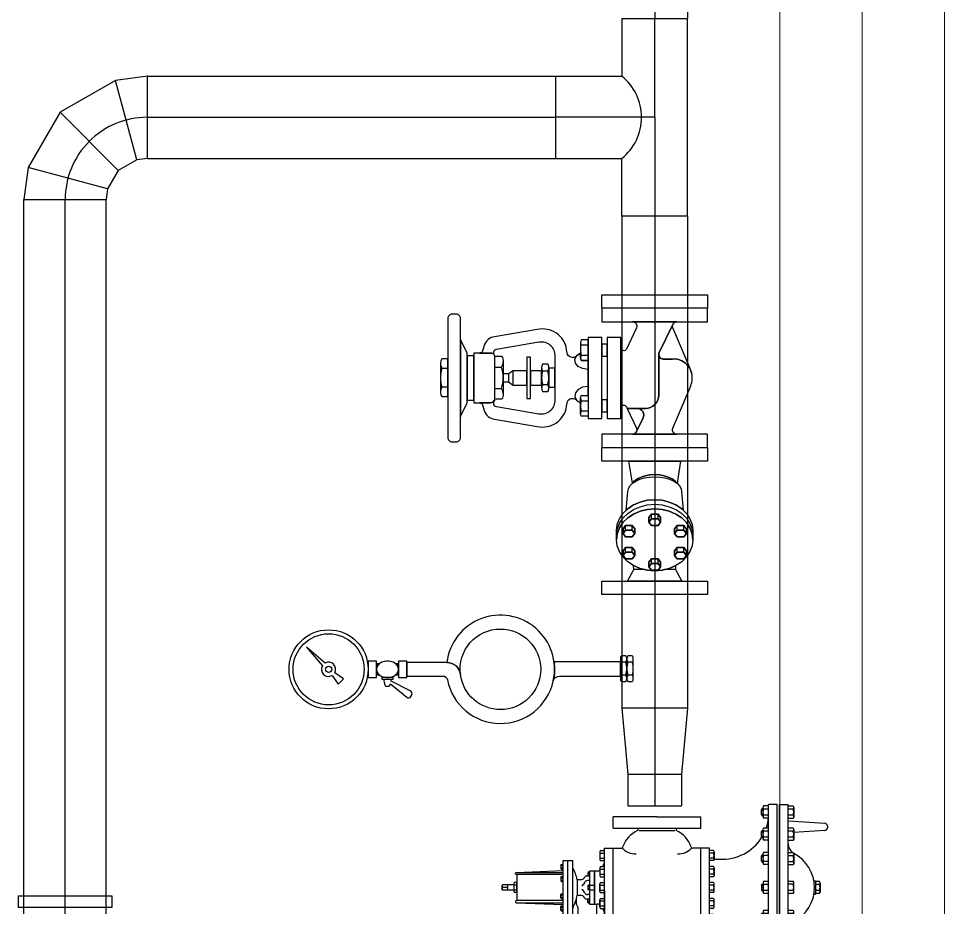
# Model space of a CAD drawing. Extents: x -681219 to -550379, y -242630 to -158199.
# Drawn here: x -570994 to -569869, y -224272 to -223192 of the extents above; entities that cross this region are included whole.
import ezdxf
from ezdxf.lldxf.tags import DXFTag

# ---------------------------------------------------------------- set-up
doc = ezdxf.new("R2010")
doc.units = 0
doc.header["$LTSCALE"] = 1000
doc.layers.get('0').update_dxf_attribs({"linetype": 'CONTINUOUS'})
for name, color, linetype in [('01', 7, 'CONTINUOUS'), ('02', 1, 'CONTINUOUS'), ('10', 1, 'CONTINUOUS'), ('DOTE_油脂（黄）', 7, 'CONTINUOUS'), ('PIPE-油脂（黄）', 2, 'CONTINUOUS')]:
    doc.layers.add(name, color=color, linetype=linetype)
doc.layers.add('famsun', color=7, linetype='CONTINUOUS', lineweight=0)
doc.layers.add('轴网_轴线', color=1, linetype='CENTER2', lineweight=0)
tags = doc.linetypes.add('CENTER2', pattern=[28.575, 19.05, -3.175, 3.175, -3.175]).pattern_tags.tags
tags[10:11] = [DXFTag(74, 4), DXFTag(75, 0), DXFTag(340, '0'), DXFTag(46, 0.0), DXFTag(50, 0.0), DXFTag(44, 0.0), DXFTag(45, 0.0)]
tags[8:9] = [DXFTag(74, 4), DXFTag(75, 0), DXFTag(340, '0'), DXFTag(46, 0.0), DXFTag(50, 0.0), DXFTag(44, 0.0), DXFTag(45, 0.0)]
tags[6:7] = [DXFTag(74, 4), DXFTag(75, 0), DXFTag(340, '0'), DXFTag(46, 0.0), DXFTag(50, 0.0), DXFTag(44, 0.0), DXFTag(45, 0.0)]
tags[4:5] = [DXFTag(74, 4), DXFTag(75, 0), DXFTag(340, '0'), DXFTag(46, 0.0), DXFTag(50, 0.0), DXFTag(44, 0.0), DXFTag(45, 0.0)]

# ---------------------------------------------------------------- blocks, each defined once
blk = doc.blocks.new('轴网8FA15DC97FB90233')
at = {"layer": '轴网_轴线'}
blk.add_line((14500, -1200), (14500, 23700), dxfattribs=at)
blk = doc.blocks.new('BSA1L')
at = {"color": 4}
for p, q in [((54.215379, 185.599538), (54.215358, 190.866514)), ((71.09388, 185.599538), (71.09388, 190.866514)), ((53.026763, 143.408363), (53.02674, 137.399566)), ((72.282498, 143.408363), (72.282498, 137.399566)), ((56.074416, 127.074309), (68.925583, 127.074309)), ((66.099799, 131.20133), (58.900201, 131.20133)), ((56.551251, 100.49373), (56.551234, 95.87403)), ((68.758004, 100.49373), (68.758004, 95.87403)), ((32.92306, 65.872712), (32.92306, 59.762096)), ((42.120523, 65.872712), (42.120536, 59.762096)), ((82.879476, 65.872712), (82.879463, 59.762096)), ((92.07694, 65.872712), (92.07694, 59.762096))]:
    blk.add_line(p, q, dxfattribs=at)
for points in [[(45.745776, 185.569513), (79.563462, 185.599538), (79.563462, 190.911126, 0.151687), (75.321745, 192.203806), (62.654619, 192.203806), (49.987493, 192.203806, 0.151687), (45.745776, 190.911126)], [(119.73171, 181.785914, 0.414214), (115.933099, 185.584525), (9.066901, 185.584525, 0.414214), (5.26829, 181.785914), (5.26829, 178.042425, 0.414214), (9.066901, 174.243814), (62.5, 174.243814), (115.933099, 174.243814, 0.414214), (119.73171, 178.042425)], [(84.795625, 157.06318, -0.059994), (84.795625, 157.873976), (84.795625, 162.289753), (40.204374, 162.289753), (40.204374, 157.873976, -0.059994), (40.204374, 157.06318), (40.204374, 147.521136, 0.368201), (43.528159, 143.408363), (81.471841, 143.408363, 0.414214), (84.795625, 146.732148)], [(105.928125, 105.421149), (99.542192, 143.747083, 0.310322), (91.567632, 152.873054), (86.654278, 154.431481, -0.252716), (84.795625, 157.06318), (84.795625, 146.732148, -0.236339), (83.463376, 144.071071, -0.476894), (88.41312, 142.018735), (94.885762, 104.042078, -0.48938), (81.964371, 89.685191), (62.5, 89.685191), (43.035628, 89.685191, -0.48938), (30.114237, 104.042078), (36.58688, 142.018735, -0.476894), (41.536623, 144.071071), (42.896316, 143.580445, -0.323196), (40.204374, 147.521136), (40.204374, 157.06318, -0.252716), (38.345721, 154.431481), (33.432367, 152.873054, 0.310322), (25.457808, 143.747083), (19.071875, 105.421149, 0.440151), (37.124647, 79.035245), (39.997969, 78.598758, -0.614929), (42.823737, 70.241395), (42.582242, 70.034806), (40.105041, 66.601431), (44.424393, 66.601431, -0.151687), (46.735798, 65.897021), (46.735798, 59.737786), (62.5, 59.737786), (78.264201, 59.737786), (78.264201, 65.897021, -0.151687), (80.575606, 66.601431), (84.894959, 66.601431), (82.417757, 70.034806), (82.176262, 70.241395, -0.614929), (85.00203, 78.598758), (87.875353, 79.035245, 0.440151)], [(43.364269, 143.442617), (81.944969, 143.408363), (81.944969, 137.348671, -0.151687), (77.105831, 135.873925), (62.654619, 135.873925), (48.203407, 135.873925, -0.151687), (43.364269, 137.348671)], [(62.654619, 101.460877), (53.493586, 101.460877, 0.151687), (50.425919, 100.525993), (50.425919, 95.841766, 0.151687), (53.493586, 94.906883), (62.654619, 94.906883), (71.815652, 94.906883, 0.151687), (74.883319, 95.841766), (74.883319, 100.525993, 0.151687), (71.815652, 101.460877)], [(46.735798, 59.737786), (28.307798, 59.737786), (28.307798, 65.897021, -0.151687), (30.619203, 66.601431), (37.521798, 66.601431), (44.424393, 66.601431, -0.151687), (46.735798, 65.897021)], [(78.264201, 59.737786), (96.692201, 59.737786), (96.692201, 65.897021, 0.151687), (94.380796, 66.601431), (87.478201, 66.601431), (80.575606, 66.601431, 0.151687), (78.264201, 65.897021)], [(113.000004, 19.972092, -0.522686), (107.606909, 16.222521), (88.390312, 25.330404, -0.756375), (89.461035, 30.377576), (35.538964, 30.377576, -0.756374), (36.60969, 25.330405), (35.219606, 24.671562), (35.219606, 8.304717, 0.414214), (47.219606, -3.695283), (83.507591, -3.695283, -0.114393), (85.267565, -4.103279), (110.50267, -16.265073, -0.305418), (113.000004, -19.972092), (113.000004, 0)], [(79.507591, -7.695283, -0.414214), (83.507591, -3.695283), (47.219606, -3.695283, -0.414214), (35.219606, 8.304717), (35.219606, 15.828597, -0.552777), (26.614703, 10.423555), (14.474356, 16.274468, -0.303723), (11.999995, 19.972092), (11.999995, 0), (11.999995, -19.972092, -0.522686), (17.39309, -16.222521), (53.934214, -31.732036, 0.158217), (66.18024, -33.317683, 0.23204), (77.871512, -24.265637, 0.137413), (79.507591, -15.822343)], [(35.219606, 24.671562), (17.39309, 16.222521, -0.188965), (14.474356, 16.274468), (26.614703, 10.423555, 0.552777), (35.219606, 15.828597)], [(85.220748, -4.080716, 0.550659), (79.507591, -7.695283), (79.507591, -15.822343, -0.137413), (77.871512, -24.265637, -0.23204), (66.18024, -33.317683, 0.064472), (71.065785, -31.732036), (107.606909, -16.222521, -0.187358), (110.50267, -16.265073)]]:
    blk.add_lwpolyline(points, format="xyb", close=True, dxfattribs=at)
for points in [[(96.912516, 174.243814), (62.5, 174.243814), (28.087483, 174.243814), (40.204374, 168.178291), (84.795625, 168.178291)], [(82.297331, 168.178291), (42.702669, 168.178291), (42.702669, 162.289753), (62.5, 162.289753), (82.297331, 162.289753)], [(68.925583, 127.074309), (66.099799, 131.20133), (66.099799, 135.873925), (58.900201, 135.873925), (58.900201, 131.20133), (56.074416, 127.074309), (56.074416, 114.852858), (62.5, 114.852858), (68.925583, 114.852858)], [(81.056809, 114.852858), (62.5, 114.852858), (56.074416, 114.852858), (43.94319, 114.852858), (43.94319, 111.343443), (62.5, 111.343443), (69.325381, 111.343443), (81.056809, 111.343443)], [(68.925583, 111.343443), (56.074416, 111.343443), (56.074416, 101.460877), (68.925583, 101.460877)], [(71.146781, 94.906883), (54.162457, 94.906883), (54.162457, 89.685191), (62.5, 89.685191), (71.146781, 89.685191)], [(98.734061, 59.737786), (62.5, 59.737786), (26.265939, 59.737786), (26.265939, 47.364933), (98.734061, 47.364933)], [(11.999995, 0), (11.999995, 19.972092), (11.999995, 47.5), (0, 47.5), (0, 0), (0, -47.5), (11.999995, -47.5)], [(98.734061, 42.750429), (62.5, 42.750429), (26.265939, 42.750429), (26.265939, 30.377576), (98.734061, 30.377576)], [(42.828178, 47.364933), (32.21537, 47.364933), (32.21537, 42.750429), (42.828178, 42.750429)], [(92.784629, 47.364933), (82.171822, 47.364933), (82.171822, 42.750429), (92.784629, 42.750429)], [(125, 47.5), (113.000004, 47.5), (113.000004, 0), (113.000004, -47.5), (125, -47.5), (125, 0)]]:
    blk.add_lwpolyline(points, close=True, dxfattribs=at)
at = {"color": 4, "flags": 128}
blk.add_lwpolyline([(54.828787, 59.737786), (54.118687, 64.656958), (52.113078, 68.712348), (49.164135, 71.19185), (45.789677, 71.660075), (42.582242, 70.034806), (40.105041, 66.601431)], dxfattribs=at)
at = {"color": 4, "extrusion": (0, 0, -1), "flags": 128}
blk.add_lwpolyline([(-70.171213, 59.737786), (-70.881312, 64.656958), (-72.886921, 68.712348), (-75.835865, 71.19185), (-79.210322, 71.660075), (-82.417757, 70.034806), (-84.894959, 66.601431)], dxfattribs=at)
at = {"color": 4}
for centre, radius, start, end in [((49.948113, 184.727434), 7.476476, 55.197024, 89.698211), ((62.654619, 164.906291), 27.297515, 90, 108.008529), ((62.654619, 164.906291), 27.297515, 71.991471, 90), ((75.361125, 184.727434), 7.476476, 90.301789, 124.802976), ((48.15848, 144.403298), 8.529491, 270.301789, 304.802976), ((62.654619, 167.016127), 31.142202, 251.991471, 270), ((62.654619, 167.016127), 31.142202, 270, 288.008529), ((77.150758, 144.403298), 8.529491, 235.197024, 269.698211), ((53.465105, 96.053865), 5.407086, 55.197024, 89.698211), ((62.654619, 81.718951), 19.741925, 90, 108.008529), ((62.654619, 81.718951), 19.741925, 71.991471, 90), ((71.844133, 96.053865), 5.407086, 90.301789, 124.802976), ((53.465105, 100.313894), 5.407086, 270.301789, 304.802976), ((62.654619, 114.648808), 19.741925, 251.991471, 270), ((62.654619, 114.648808), 19.741925, 270, 288.008529), ((71.844133, 100.313894), 5.407086, 235.197024, 269.698211), ((30.597744, 62.527392), 4.074096, 55.197024, 89.698211), ((37.521798, 51.726416), 14.875015, 90, 108.008529), ((37.521798, 51.726416), 14.875015, 71.991471, 90), ((44.445852, 62.527392), 4.074096, 90.301789, 124.802976), ((80.554147, 62.527392), 4.074096, 55.197024, 89.698211), ((87.478201, 51.726416), 14.875015, 90, 108.008529), ((94.402255, 62.527392), 4.074096, 90.301789, 124.802976)]:
    blk.add_arc(centre, radius, start, end, dxfattribs=at)
blk = doc.blocks.new('FIG34HR')
at = {"color": 4}
for p, q in [((-93.64, 26.11), (-89.47, 26.11)), ((-74, 26.11), (-69.83, 26.11)), ((-109.36, 8.73), (-109.36, 18.73)), ((-93.64, 20.08), (-89.47, 20.08)), ((-74, 20.08), (-69.83, 20.08)), ((-103.82, 3.02), (-99.65, 3.02)), ((-63.82, 3.02), (-59.65, 3.02)), ((-103.82, -3.02), (-99.65, -3.02)), ((-63.82, -3.02), (-59.65, -3.02)), ((-109.36, -18.73), (-109.36, -8.73)), ((-93.64, -20.08), (-89.47, -20.08)), ((-74, -20.08), (-69.83, -20.08)), ((-93.64, -26.11), (-89.47, -26.11)), ((-74, -26.11), (-69.83, -26.11))]:
    blk.add_line(p, q, dxfattribs=at)
for points in [[(-131.68, 0), (-131.68, 47.5), (-119.68, 47.5), (-119.68, -47.5), (-131.68, -47.5)], [(-12, 47.5), (0, 47.5), (0, 0), (0, -47.5), (-12, -47.5)], [(-110.4, 0), (-109.86, 6.69), (-108.29, 13.12), (-105.72, 19.04), (-102.28, 24.24), (-98.07, 28.5), (-93.28, 31.66), (-88.08, 33.62), (-82.67, 34.27), (-77.26, 33.62), (-72.06, 31.66), (-67.26, 28.5), (-63.06, 24.24), (-59.61, 19.04), (-57.05, 13.12), (-55.47, 6.69), (-54.94, 0), (-55.47, -6.69), (-57.05, -13.12), (-59.61, -19.04), (-63.06, -24.24), (-67.26, -28.5), (-72.06, -31.66), (-77.26, -33.62), (-82.67, -34.27), (-88.08, -33.62), (-93.28, -31.66), (-98.07, -28.5), (-102.28, -24.24), (-105.72, -19.04), (-108.29, -13.12), (-109.86, -6.69)], [(-55.47, 6.69), (-57.05, 13.12), (-59.61, 19.04), (-63.06, 24.24), (-67.26, 28.5), (-72.06, 31.66), (-77.26, 33.62), (-82.67, 34.27), (-74.44, 34.27), (-69.03, 33.62), (-63.83, 31.66), (-59.04, 28.5), (-54.83, 24.24), (-51.39, 19.04), (-48.82, 13.12), (-47.25, 6.69), (-46.71, 0), (-47.25, -6.69), (-48.82, -13.12), (-51.39, -19.04), (-54.83, -24.24), (-59.04, -28.5), (-63.83, -31.66), (-69.03, -33.62), (-74.44, -34.27), (-82.67, -34.27), (-77.26, -33.62), (-72.06, -31.66), (-67.26, -28.5), (-63.06, -24.24), (-59.61, -19.04), (-57.05, -13.12), (-55.47, -6.69), (-54.94, 0)], [(-99.7, 26.09), (-96.65, 28.43), (-93.64, 26.11), (-93.64, 20.08), (-96.65, 17.76), (-99.7, 20.1)], [(-92.49, 17.76), (-89.47, 20.08), (-89.47, 26.11), (-92.49, 28.43), (-96.65, 28.43), (-99.7, 26.09), (-99.7, 20.1), (-96.65, 17.76)], [(-93.64, 26.11), (-96.65, 28.43), (-92.49, 28.43), (-89.47, 26.11), (-89.47, 20.08), (-92.49, 17.76), (-96.65, 17.76), (-93.64, 20.08)], [(-80.07, 26.09), (-77.02, 28.43), (-74, 26.11), (-74, 20.08), (-77.02, 17.76), (-80.07, 20.1)], [(-77.02, 17.76), (-72.85, 17.76), (-69.83, 20.08), (-69.83, 26.11), (-72.85, 28.43), (-77.02, 28.43), (-80.07, 26.09), (-80.07, 20.1)], [(-74, 26.11), (-77.02, 28.43), (-72.85, 28.43), (-69.83, 26.11), (-69.83, 20.08), (-72.85, 17.76), (-77.02, 17.76), (-74, 20.08)], [(-47.25, 6.69), (-48.82, 13.12), (-51.39, 19.04), (-54.83, 24.24), (-56.15, 25.57), (-39.4, 24.1), (-36.8, 23.64), (-34.3, 22.27), (-32, 20.04), (-32, 20.04), (-32, 20.04), (-30.13, 18.29), (-28.11, 15.56), (-26.46, 12.22), (-25.22, 8.42), (-24.46, 4.29), (-24.21, 0), (-24.46, -4.29), (-25.22, -8.42), (-26.46, -12.22), (-28.11, -15.56), (-30.13, -18.29), (-32, -20.04), (-32, -20.04), (-34.3, -22.27), (-36.8, -23.64), (-39.4, -24.1), (-56.15, -25.57), (-54.83, -24.24), (-51.39, -19.04), (-48.82, -13.12), (-47.25, -6.69), (-46.71, 0)], [(-119.68, 24.27), (-109.36, 18.73), (-105.72, 19.04), (-108.29, 13.12), (-109.86, 6.69), (-110.4, 0), (-109.86, -6.69), (-108.29, -13.12), (-105.86, -18.73), (-109.36, -18.73), (-119.68, -24.27)], [(-25.22, 8.42), (-26.46, 12.22), (-28.11, 15.56), (-30.13, 18.29), (-32, 20.04), (-12, 23.09), (-12, -23.09), (-32, -20.04), (-32, -20.04), (-30.13, -18.29), (-28.11, -15.56), (-26.46, -12.22), (-25.22, -8.42), (-24.46, -4.29), (-24.21, 0), (-24.46, 4.29)], [(-109.88, 2.99), (-106.84, 5.33), (-103.82, 3.02), (-103.82, -3.02), (-106.84, -5.33), (-109.88, -2.99)], [(-99.65, 3.02), (-102.67, 5.33), (-106.84, 5.33), (-109.88, 2.99), (-109.88, -2.99), (-106.84, -5.33), (-102.67, -5.33), (-99.65, -3.02)], [(-103.82, 3.02), (-106.84, 5.33), (-102.67, 5.33), (-99.65, 3.02), (-99.65, -3.02), (-102.67, -5.33), (-106.84, -5.33), (-103.82, -3.02)], [(-69.88, 2.99), (-66.84, 5.33), (-63.82, 3.02), (-63.82, -3.02), (-66.84, -5.33), (-69.88, -2.99)], [(-69.88, -2.99), (-66.84, -5.33), (-62.67, -5.33), (-59.65, -3.02), (-59.65, 3.02), (-62.67, 5.33), (-66.84, 5.33), (-69.88, 2.99)], [(-63.82, 3.02), (-66.84, 5.33), (-62.67, 5.33), (-59.65, 3.02), (-59.65, -3.02), (-62.67, -5.33), (-66.84, -5.33), (-63.82, -3.02)], [(-99.7, -20.1), (-96.65, -17.76), (-93.64, -20.08), (-93.64, -26.11), (-96.65, -28.43), (-99.7, -26.09)], [(-96.65, -17.76), (-99.7, -20.1), (-99.7, -26.09), (-96.65, -28.43), (-92.49, -28.43), (-89.47, -26.11), (-89.47, -20.08), (-92.49, -17.76)], [(-93.64, -20.08), (-96.65, -17.76), (-92.49, -17.76), (-89.47, -20.08), (-89.47, -26.11), (-92.49, -28.43), (-96.65, -28.43), (-93.64, -26.11)], [(-80.07, -20.1), (-77.02, -17.76), (-74, -20.08), (-74, -26.11), (-77.02, -28.43), (-80.07, -26.09)], [(-77.02, -17.76), (-80.07, -20.1), (-80.07, -26.09), (-77.02, -28.43), (-72.85, -28.43), (-69.83, -26.11), (-69.83, -20.08), (-72.85, -17.76)], [(-74, -20.08), (-77.02, -17.76), (-72.85, -17.76), (-69.83, -20.08), (-69.83, -26.11), (-72.85, -28.43), (-77.02, -28.43), (-74, -26.11)]]:
    blk.add_lwpolyline(points, close=True, dxfattribs=at)
for points in [[(-78.55, 34.27), (-73.15, 33.62), (-67.94, 31.66), (-63.15, 28.5), (-58.95, 24.24), (-55.5, 19.04), (-52.94, 13.12), (-51.36, 6.69), (-50.83, 0), (-51.36, -6.69), (-52.94, -13.12), (-55.5, -19.04), (-58.95, -24.24), (-63.15, -28.5), (-67.94, -31.66), (-73.15, -33.62), (-78.55, -34.27)], [(-32, 20.04), (-29.98, 17.04), (-28.32, 13.39), (-27.09, 9.22), (-26.33, 4.7), (-26.07, 0), (-26.33, -4.7), (-27.09, -9.22), (-28.32, -13.39), (-29.98, -17.04), (-32, -20.04)]]:
    blk.add_lwpolyline(points, dxfattribs=at)
blk = doc.blocks.new('25P2R')
at = {"layer": '10'}
for p, q in [((-79.5, 167.7), (-79, 168.2)), ((-79.5, 155.5), (-79.5, 167.7)), ((-79, 168.2), (-74.3, 168.2)), ((-75.2, 162.1), (-78.1, 162.1)), ((-76.7, 162.6), (-76.7, 167.7)), ((-73.8, 167.7), (-74.3, 168.2)), ((-73.8, 155.5), (-73.8, 167.7)), ((-93.1, 152.5), (-95.2, 101.7)), ((-93.1, 152.5), (-93.1, 101.7)), ((-91.7, 153.4), (-92.2, 153.4)), ((-90.7, 101.7), (-90.7, 152.5)), ((-62.6, 152), (-90.7, 152)), ((-82, 152.4), (-82, 155.1)), ((-72.6, 155.5), (-80.7, 155.5)), ((-79.3, 152.4), (-79.3, 155.1)), ((-74, 152.4), (-74, 155.1)), ((-71.3, 152.4), (-71.3, 155.1)), ((-62.6, 101.7), (-62.6, 152.5)), ((-61.6, 153.4), (-61.2, 153.4)), ((-60.2, 152.5), (-60.2, 101.7)), ((-60.2, 152.5), (-58.1, 101.7)), ((-106.3, 101.7), (-47.1, 101.7)), ((-106.3, 88.6), (-106.3, 101.7)), ((-101.8, 104.1), (-101.8, 101.7)), ((-101.2, 104.3), (-97.3, 104.3)), ((-100.5, 104.1), (-100.5, 101.7)), ((-97.9, 104.1), (-97.9, 101.7)), ((-96.6, 104.1), (-96.6, 101.7)), ((-88.6, 104.1), (-88.6, 101.7)), ((-87.9, 104.3), (-84.1, 104.3)), ((-87.3, 104.1), (-87.3, 101.7)), ((-84.7, 104.1), (-84.7, 101.7)), ((-83.4, 104.1), (-83.4, 101.7)), ((-69.9, 104.1), (-69.9, 101.7)), ((-65.4, 104.3), (-69.2, 104.3)), ((-68.6, 104.1), (-68.6, 101.7)), ((-66, 104.1), (-66, 101.7)), ((-64.7, 104.1), (-64.7, 101.7)), ((-56.7, 104.1), (-56.7, 101.7)), ((-52.1, 104.3), (-56, 104.3)), ((-55.4, 104.1), (-55.4, 101.7)), ((-52.8, 104.1), (-52.8, 101.7)), ((-51.5, 104.1), (-51.5, 101.7)), ((-47.1, 101.7), (-47.1, 91.4)), ((-106.3, 96.6), (-47.1, 96.6)), ((-106.3, 91.4), (-47.1, 91.4)), ((-106.3, 88.6), (-106.3, 85.8)), ((-98.1, 85.8), (-106.3, 85.8)), ((-96, 87.1), (-96.8, 86.3)), ((-89, 87.6), (-95, 87.6)), ((-68.2, 86.7), (-85.1, 86.7)), ((-85.1, 82.9), (-85.1, 86.7)), ((-68.2, 82.9), (-68.2, 86.7)), ((-58.8, 73.1), (-94.5, 73.1)), ((-94.5, 73.1), (-94.5, 67.9)), ((-93.5, 73.1), (-93.5, 74.8)), ((-92.8, 75), (-89.2, 75)), ((-92.2, 73.1), (-92.2, 74.8)), ((-89.6, 73.1), (-89.6, 74.8)), ((-89.2, 73.1), (-89.2, 76.3)), ((-88.2, 78.3), (-87, 79.2)), ((-84.2, 73.1), (-84.2, 75.5)), ((-82.5, 78.4), (-80.2, 79.6)), ((-79.2, 73.1), (-79.2, 74.8)), ((-79, 72), (-79, 69)), ((-74.7, 75), (-78.6, 75)), ((-77.9, 73.1), (-77.9, 74.8)), ((-75.4, 73.1), (-75.4, 74.8)), ((-74.3, 69), (-74.3, 72)), ((-74.1, 73.1), (-74.1, 74.8)), ((-70.9, 78.4), (-73.1, 79.6)), ((-69.1, 73.1), (-69.1, 75.5)), ((-65.2, 78.3), (-66.3, 79.2)), ((-64.1, 73.1), (-64.1, 76.3)), ((-60.5, 75), (-64.1, 75)), ((-63.7, 73.1), (-63.7, 74.8)), ((-61.1, 73.1), (-61.1, 74.8)), ((-59.8, 73.1), (-59.8, 74.8)), ((-58.8, 67.9), (-58.8, 73.1)), ((-121, 65.2), (-123.8, 65.2)), ((-123.8, 65.2), (-123.8, 57.3)), ((-94.5, 65.5), (-121, 65.5)), ((-121, 65.5), (-121, 57)), ((-116.8, 61.6), (-116.8, 57)), ((-115.5, 62), (-106.9, 62)), ((-114.1, 61.6), (-114.1, 57)), ((-108.6, 61.6), (-108.6, 57)), ((-105.9, 61.6), (-105.9, 57)), ((-99.4, 61.6), (-99.4, 57)), ((-98, 62), (-89.8, 62)), ((-96.6, 61.6), (-96.6, 57)), ((-58.8, 67.9), (-94.5, 67.9)), ((-94.5, 67.9), (-94.5, 64.9)), ((-94.5, 67.9), (-58.8, 67.9)), ((-58.8, 67.9), (-94.5, 67.9)), ((-58.8, 67.9), (-94.5, 67.9)), ((-91.2, 61.6), (-91.2, 57)), ((-88.4, 61.6), (-88.4, 57)), ((-82.1, 61.6), (-82.1, 57)), ((-80.8, 62), (-72.6, 62)), ((-79.4, 61.6), (-79.4, 57)), ((-73.9, 61.6), (-73.9, 57)), ((-71.2, 61.6), (-71.2, 57)), ((-64.9, 61.6), (-64.9, 57)), ((-55.3, 62), (-63.5, 62)), ((-62.1, 61.6), (-62.1, 57)), ((-58.8, 64.9), (-58.8, 67.9)), ((-56.7, 61.6), (-56.7, 57)), ((-53.9, 61.6), (-53.9, 57)), ((-47.4, 61.6), (-47.4, 57)), ((-37.9, 62), (-46.5, 62)), ((-44.7, 61.6), (-44.7, 57)), ((-39.2, 61.6), (-39.2, 57)), ((-36.5, 61.6), (-36.5, 57)), ((-121, 57.3), (-123.8, 57.3)), ((-121, 57), (-33.9, 57)), ((-119.4, 38), (-119.4, 57)), ((-80.2, 57), (-119.4, 57)), ((-73.5, 57), (-33.9, 57)), ((-33.9, 57), (-33.9, 39)), ((-141.3, 47.5), (-153.3, 47.5)), ((-153.3, 0), (-153.3, 47.5)), ((-141.3, 47.5), (-141.3, -47.5)), ((-119.4, 47.5), (-33.9, 47.5)), ((-12, 47.5), (-12, -47.5)), ((-12, 47.5), (0, 47.5)), ((0, 0), (0, 47.5)), ((-141.3, 20.9), (-138.6, 20.9)), ((-12, 20.9), (-14.7, 20.9)), ((-138.6, 19.3), (-138.6, -19.3)), ((-14.7, 19.3), (-14.7, -19.3)), ((0, 0), (0, -47.5)), ((-153.3, 0), (-153.3, -47.5)), ((-141.3, -20.9), (-138.6, -20.9)), ((-12, -20.9), (-14.7, -20.9)), ((-119.4, -38), (-119.4, -57)), ((-33.9, -57), (-33.9, -39)), ((-141.3, -47.5), (-153.3, -47.5)), ((-119.4, -47.5), (-33.9, -47.5)), ((-12, -47.5), (0, -47.5)), ((-119.4, -57), (-33.9, -57)), ((-116.8, -61.6), (-116.8, -57)), ((-114.1, -61.6), (-114.1, -57)), ((-108.6, -61.6), (-108.6, -57)), ((-105.9, -61.6), (-105.9, -57)), ((-99.4, -61.6), (-99.4, -57)), ((-96.6, -61.6), (-96.6, -57)), ((-91.2, -61.6), (-91.2, -57)), ((-88.4, -61.6), (-88.4, -57)), ((-82.1, -61.6), (-82.1, -57)), ((-79.4, -61.6), (-79.4, -57)), ((-73.9, -61.6), (-73.9, -57)), ((-71.2, -61.6), (-71.2, -57)), ((-64.9, -61.6), (-64.9, -57)), ((-62.1, -61.6), (-62.1, -57)), ((-56.7, -61.6), (-56.7, -57)), ((-53.9, -61.6), (-53.9, -57)), ((-47.4, -61.6), (-47.4, -57)), ((-44.7, -61.6), (-44.7, -57)), ((-39.2, -61.6), (-39.2, -57)), ((-36.5, -61.6), (-36.5, -57)), ((-115.5, -62), (-106.9, -62)), ((-107.6, -62), (-107.6, -67.9)), ((-98, -62), (-89.4, -62)), ((-80.8, -62), (-72.2, -62)), ((-55.3, -62), (-63.9, -62)), ((-37.9, -62), (-46.5, -62)), ((-45.7, -62), (-45.7, -67.9)), ((-165.2, -120.7), (-165.2, -115.7)), ((-153.7, -115.2), (-164, -115.2)), ((-161.2, -113.4), (-162.3, -114)), ((-162.3, -115.2), (-162.3, -114)), ((-161.9, -120.7), (-161.9, -115.7)), ((-161.2, -113.4), (-161.2, -115.2)), ((-156.1, -113.4), (-161.2, -113.4)), ((-156.1, -113.4), (-156.1, -115.2)), ((-156.1, -113.4), (-155.1, -114)), ((-155.4, -120.7), (-155.4, -115.7)), ((-155.1, -114), (-155.1, -115.2)), ((-152.1, -120.7), (-152.1, -115.7)), ((-141.3, -120.7), (-141.3, -115.7)), ((-129.8, -115.2), (-140.1, -115.2)), ((-137.3, -113.4), (-138.3, -114)), ((-138.3, -115.2), (-138.3, -114)), ((-138, -120.7), (-138, -115.7)), ((-137.3, -113.4), (-137.3, -115.2)), ((-132.2, -113.4), (-137.3, -113.4)), ((-132.2, -113.4), (-132.2, -115.2)), ((-132.2, -113.4), (-131.1, -114)), ((-131.4, -120.7), (-131.4, -115.7)), ((-131.1, -114), (-131.1, -115.2)), ((-128.1, -120.7), (-128.1, -115.7)), ((-114.7, -120.7), (-114.7, -115.7)), ((-103.3, -115.2), (-113.6, -115.2)), ((-110.7, -113.4), (-111.8, -114)), ((-111.8, -115.2), (-111.8, -114)), ((-111.5, -120.7), (-111.5, -115.7)), ((-110.7, -113.4), (-110.7, -115.2)), ((-105.6, -113.4), (-110.7, -113.4)), ((-105.6, -113.4), (-105.6, -115.2)), ((-105.6, -113.4), (-104.6, -114)), ((-104.9, -120.7), (-104.9, -115.7)), ((-104.6, -114), (-104.6, -115.2)), ((-101.6, -120.7), (-101.6, -115.7)), ((-83.2, -120.7), (-83.2, -115.7)), ((-71.7, -115.2), (-82, -115.2)), ((-79.2, -113.4), (-80.3, -114)), ((-80.3, -115.2), (-80.3, -114)), ((-79.9, -120.7), (-79.9, -115.7)), ((-79.2, -113.4), (-79.2, -115.2)), ((-74.1, -113.4), (-79.2, -113.4)), ((-74.1, -113.4), (-74.1, -115.2)), ((-74.1, -113.4), (-73.1, -114)), ((-73.4, -120.7), (-73.4, -115.7)), ((-73.1, -114), (-73.1, -115.2)), ((-70.1, -120.7), (-70.1, -115.7)), ((-51.7, -120.7), (-51.7, -115.7)), ((-50.1, -115.2), (-39.7, -115.2)), ((-47.7, -113.4), (-48.7, -114)), ((-48.7, -114), (-48.7, -115.2)), ((-48.4, -120.7), (-48.4, -115.7)), ((-47.7, -113.4), (-47.7, -115.2)), ((-47.7, -113.4), (-42.6, -113.4)), ((-42.6, -113.4), (-42.6, -115.2)), ((-42.6, -113.4), (-41.5, -114)), ((-41.9, -120.7), (-41.9, -115.7)), ((-41.5, -115.2), (-41.5, -114)), ((-38.6, -120.7), (-38.6, -115.7)), ((-25.2, -120.7), (-25.2, -115.7)), ((-23.5, -115.2), (-13.2, -115.2)), ((-21.2, -113.4), (-22.2, -114)), ((-22.2, -114), (-22.2, -115.2)), ((-21.9, -120.7), (-21.9, -115.7)), ((-21.2, -113.4), (-21.2, -115.2)), ((-21.2, -113.4), (-16.1, -113.4)), ((-16.1, -113.4), (-16.1, -115.2)), ((-16.1, -113.4), (-15, -114)), ((-15.3, -120.7), (-15.3, -115.7)), ((-15, -115.2), (-15, -114)), ((-12, -120.7), (-12, -115.7)), ((-1.2, -120.7), (-1.2, -115.7)), ((0.4, -115.2), (10.7, -115.2)), ((2.8, -113.4), (1.7, -114)), ((1.7, -114), (1.7, -115.2)), ((2.1, -120.7), (2.1, -115.7)), ((2.8, -113.4), (2.8, -115.2)), ((2.8, -113.4), (7.9, -113.4)), ((7.9, -113.4), (7.9, -115.2)), ((7.9, -113.4), (8.9, -114)), ((8.6, -120.7), (8.6, -115.7)), ((8.9, -115.2), (8.9, -114)), ((11.9, -120.7), (11.9, -115.7)), ((-167, -130.7), (-167, -121.2)), ((-167, -121.2), (13.6, -121.2)), ((-167, -130.7), (13.6, -130.7)), ((13.6, -130.7), (13.6, -121.2)), ((-167, -133.1), (-167, -142.6)), ((-167, -133.1), (13.6, -133.1)), ((13.6, -133.1), (13.6, -142.6)), ((-167, -142.6), (13.6, -142.6)), ((-165, -148.1), (-165, -142.6)), ((-163.3, -148.6), (-153, -148.6)), ((-161.7, -148.1), (-161.7, -142.6)), ((-155.1, -148.1), (-155.1, -142.6)), ((-151.8, -148.1), (-151.8, -142.6)), ((-149.1, -142.7), (-146.5, -182.3)), ((-141, -148.1), (-141, -142.6)), ((-139.4, -148.6), (-129.1, -148.6)), ((-138.5, -182.3), (-136.3, -148.6)), ((-137.7, -148.1), (-137.7, -142.6)), ((-131.2, -148.1), (-131.2, -142.6)), ((-127.9, -148.1), (-127.9, -142.6)), ((-114.5, -148.1), (-114.5, -142.6)), ((-112.9, -148.6), (-102.6, -148.6)), ((-111.2, -148.1), (-111.2, -142.6)), ((-104.7, -148.1), (-104.7, -142.6)), ((-101.4, -148.1), (-101.4, -142.6)), ((-83, -148.1), (-83, -142.6)), ((-81.3, -148.6), (-71, -148.6)), ((-79.7, -148.1), (-79.7, -142.6)), ((-73.1, -148.1), (-73.1, -142.6)), ((-69.9, -148.1), (-69.9, -142.6)), ((-51.9, -148.1), (-51.9, -142.6)), ((-40.4, -148.6), (-50.8, -148.6)), ((-48.6, -148.1), (-48.6, -142.6)), ((-42.1, -148.1), (-42.1, -142.6)), ((-38.8, -148.1), (-38.8, -142.6)), ((-25.4, -148.1), (-25.4, -142.6)), ((-13.9, -148.6), (-24.2, -148.6)), ((-22.1, -148.1), (-22.1, -142.6)), ((-14.8, -182.3), (-17, -148.6)), ((-15.6, -148.1), (-15.6, -142.6)), ((-12.3, -148.1), (-12.3, -142.6)), ((-4.3, -142.7), (-6.8, -182.3)), ((-1.5, -148.1), (-1.5, -142.6)), ((10, -148.6), (-0.3, -148.6)), ((1.8, -148.1), (1.8, -142.6)), ((8.4, -148.1), (8.4, -142.6)), ((11.7, -148.1), (11.7, -142.6)), ((-83.9, -170.4), (-83.9, -172.2)), ((-69.4, -170.4), (-69.4, -172.2)), ((-69.4, -172.2), (-83.9, -172.2)), ((-83.2, -176.6), (-83.2, -172.2)), ((-71.7, -177.1), (-82, -177.1)), ((-79.9, -176.6), (-79.9, -172.2)), ((-73.4, -176.6), (-73.4, -172.2)), ((-70.1, -176.6), (-70.1, -172.2)), ((-143.6, -185.1), (-141.5, -185.1)), ((-9.8, -185.1), (-11.8, -185.1))]:
    blk.add_line(p, q, dxfattribs=at)
for centre, radius, start, end in [((-78.1, 166.1), 2.13, 48.6789, 131.3211), ((-78.1, 164.2), 2.13, 228.6789, 311.3211), ((-75.2, 166.1), 2.13, 48.6785, 131.3215), ((-75.2, 164.2), 2.13, 228.6785, 311.3215), ((-92.2, 152.5), 0.939, 89.9968, 180.0051), ((-91.7, 152.5), 0.94, 0.0012, 90.0006), ((-80.7, 152.8), 2.63, 59.4292, 120.5708), ((-80.7, 154.7), 2.63, 239.4292, 300.5708), ((-76.7, 145.5), 9.92, 74.3364, 105.6636), ((-76.7, 161.9), 9.92, 254.3364, 285.6636), ((-72.6, 152.8), 2.63, 59.4294, 120.5706), ((-72.6, 154.7), 2.63, 239.4294, 300.5706), ((-61.6, 152.5), 0.94, 90.0015, 180.0003), ((-61.2, 152.5), 0.94, 0.0028, 89.999), ((-101.2, 103), 1.27, 59.4295, 120.5705), ((-99.2, 99.5), 4.79, 74.3373, 105.6627), ((-97.3, 103), 1.27, 59.4295, 120.5705), ((-87.9, 103), 1.27, 59.4295, 120.5705), ((-86, 99.5), 4.79, 74.3373, 105.6627), ((-84.1, 103), 1.27, 59.4302, 120.5698), ((-69.2, 103), 1.27, 59.4299, 120.5701), ((-67.3, 99.5), 4.79, 74.3369, 105.6631), ((-65.4, 103), 1.27, 59.4302, 120.5698), ((-56, 103), 1.27, 59.4306, 120.5694), ((-54.1, 99.5), 4.79, 74.3371, 105.6629), ((-52.1, 103), 1.27, 59.4295, 120.5705), ((-99.1, 88.1), 3.29, 60.9946, 89.9988), ((-79.2, 124.2), 37.9, 240.9926, 260.9602), ((-74.2, 124.2), 37.9, 279.0398, 300.2679), ((-98.1, 87.7), 1.88, 269.9965, 315.2639), ((-95, 86.1), 1.41, 90.003, 135.2568), ((-89.8, 82.9), 4.7, 307.2074, 0.0013), ((-81.8, 82.5), 3.29, 298.602, 346.2087), ((-71.5, 82.5), 3.29, 193.791, 241.3993), ((-63.5, 82.9), 4.7, 180.0004, 232.792), ((-92.8, 73.7), 1.27, 59.432, 120.568), ((-90.9, 70.2), 4.79, 74.3383, 105.6617), ((-89, 73.7), 1.27, 101.8241, 120.5603), ((-86.9, 76.3), 2.35, 122.6532, 180.0059), ((-80.9, 75.5), 3.29, 118.6001, 180.0009), ((-78.6, 73.7), 1.27, 59.4327, 120.5673), ((-76.7, 70.2), 4.79, 74.3384, 105.6616), ((-74.7, 73.7), 1.27, 59.432, 120.568), ((-72.4, 75.5), 3.29, 359.9997, 61.4002), ((-66.4, 76.3), 2.35, 359.9997, 57.344), ((-64.3, 73.7), 1.27, 59.4293, 78.1802), ((-62.4, 70.2), 4.79, 74.3386, 105.6614), ((-60.5, 73.7), 1.27, 59.432, 120.568), ((-115.5, 59.6), 2.42, 55.1967, 124.1998), ((-111.3, 53.2), 8.8, 71.9031, 108.0969), ((-107.2, 59.8), 2.28, 53.4027, 127.2008), ((-98, 59.6), 2.42, 55.1971, 124.1997), ((-93.9, 53.2), 8.8, 71.9034, 108.0966), ((-107.3, 71.9), 15.2, 319.7374, 320.988), ((-98.7, 64.9), 4.18, 320.9963, 1.5571), ((-89.8, 59.8), 2.28, 53.4021, 127.2011), ((-80.8, 59.6), 2.42, 55.1971, 124.1997), ((-76.7, 53.2), 8.8, 71.9034, 108.0966), ((-72.5, 59.8), 2.28, 53.4021, 127.2011), ((-63.5, 59.8), 2.28, 52.7989, 126.5979), ((-59.4, 53.2), 8.8, 71.9034, 108.0966), ((-54.6, 64.9), 4.18, 180, 219.0044), ((-46.1, 71.9), 15.2, 219.0161, 220.2666), ((-55.3, 59.6), 2.42, 55.8005, 124.8027), ((-46.1, 59.8), 2.28, 52.7989, 126.5977), ((-42, 53.2), 8.8, 71.9031, 108.0969), ((-37.8, 59.6), 2.42, 55.8002, 124.8033), ((-107.1, 71.7), 15, 281.6945, 300.972), ((-46.2, 71.7), 15, 239.0276, 258.3057), ((-110.6, 8.1), 30.9, 106.8683, 155.4451), ((-133.3, 23.2), 20.1, 357.9023, 47.4695), ((-20, 23.2), 20.1, 132.5305, 182.0976), ((-32, 39), 1.9, 179.9991, 250.8107), ((-42.8, 8.1), 30.9, 24.5551, 70.8087), ((-110.6, -8.1), 30.9, 204.5548, 253.1318), ((-133.3, -23.2), 20.1, 312.5305, 2.0977), ((-20, -23.2), 20.1, 177.9024, 227.4695), ((-42.8, -8.1), 30.9, 289.1909, 335.4452), ((-32, -39), 1.9, 109.192, 179.9996), ((-157.8, -71.2), 50.3, 301.8208, 3.693), ((-115.5, -59.6), 2.42, 235.8006, 304.8027), ((-111.3, -53.2), 8.8, 251.9031, 288.0969), ((-107.2, -59.8), 2.28, 232.7994, 306.5973), ((-98, -59.6), 2.42, 235.8003, 304.8029), ((-93.9, -53.2), 8.8, 251.9034, 288.0966), ((-89.8, -59.8), 2.28, 232.7996, 306.5973), ((-80.8, -59.6), 2.42, 235.8003, 304.8029), ((-76.7, -53.2), 8.8, 251.9034, 288.0966), ((-72.5, -59.8), 2.28, 232.7996, 306.5973), ((-63.5, -59.8), 2.28, 233.4021, 307.2011), ((-59.4, -53.2), 8.8, 251.9034, 288.0966), ((-55.3, -59.6), 2.42, 235.1973, 304.1995), ((-46.1, -59.8), 2.28, 233.4024, 307.2009), ((4.5, -71.2), 50.3, 176.307, 238.1793), ((-42, -53.2), 8.8, 251.9032, 288.0968), ((-37.8, -59.6), 2.42, 235.1969, 304.1998), ((-163.6, -117.9), 2.74, 52.7989, 126.598), ((-158.7, -125.7), 10.6, 71.9034, 108.0966), ((-153.7, -118.1), 2.91, 55.8004, 124.8027), ((-157.8, -71.2), 50.3, 275.7152, 289.1913), ((-139.6, -117.9), 2.74, 52.7994, 126.5975), ((-134.7, -125.7), 10.6, 71.9034, 108.0966), ((-129.8, -118.1), 2.91, 55.8004, 124.8027), ((-113.1, -117.9), 2.74, 52.7996, 126.5974), ((-108.2, -125.7), 10.6, 71.9035, 108.0965), ((-103.2, -118.1), 2.91, 55.8004, 124.8027), ((-81.6, -117.9), 2.74, 52.7996, 126.5974), ((-76.7, -125.7), 10.6, 71.9034, 108.0966), ((-71.7, -118.1), 2.91, 55.8004, 124.8027), ((-50.1, -118.1), 2.91, 55.1973, 124.1996), ((-45.1, -125.7), 10.6, 71.9034, 108.0966), ((-40.2, -117.9), 2.74, 53.4024, 127.2006), ((-23.5, -118.1), 2.91, 55.1973, 124.1996), ((-18.6, -125.7), 10.6, 71.9034, 108.0966), ((-13.7, -117.9), 2.74, 53.4024, 127.2006), ((4.5, -71.2), 50.3, 250.8087, 264.2848), ((0.4, -118.1), 2.91, 55.1973, 124.1996), ((5.3, -125.7), 10.6, 71.9034, 108.0966), ((10.3, -117.9), 2.74, 53.4024, 127.2006), ((-163.6, -118.3), 2.91, 235.8004, 304.8027), ((-158.7, -110.6), 10.6, 251.9034, 288.0966), ((-153.7, -118.5), 2.74, 232.7993, 306.5977), ((-139.6, -118.3), 2.91, 235.8007, 304.8024), ((-134.7, -110.6), 10.6, 251.9034, 288.0966), ((-129.8, -118.5), 2.74, 232.7993, 306.5977), ((-113.1, -118.3), 2.91, 235.8004, 304.8027), ((-108.2, -110.6), 10.6, 251.9035, 288.0965), ((-103.2, -118.5), 2.74, 232.7993, 306.5977), ((-81.6, -118.3), 2.91, 235.8004, 304.8027), ((-76.7, -110.6), 10.6, 251.9034, 288.0966), ((-71.7, -118.5), 2.74, 232.7993, 306.5977), ((-50.1, -118.5), 2.74, 233.4023, 307.2007), ((-45.1, -110.6), 10.6, 251.9034, 288.0966), ((-40.2, -118.3), 2.91, 235.1975, 304.1995), ((-23.5, -118.5), 2.74, 233.4023, 307.2007), ((-18.6, -110.6), 10.6, 251.9034, 288.0966), ((-13.7, -118.3), 2.91, 235.1975, 304.1995), ((0.4, -118.5), 2.74, 233.4023, 307.2007), ((5.3, -110.6), 10.6, 251.9034, 288.0966), ((10.3, -118.3), 2.91, 235.1975, 304.1995), ((-163.4, -145.7), 2.9, 235.7999, 304.8032), ((-158.4, -138), 10.6, 251.9032, 288.0968), ((-153.5, -145.9), 2.74, 232.7987, 306.5982), ((-139.4, -145.7), 2.91, 235.8002, 304.8028), ((-134.5, -138), 10.6, 251.9031, 288.0969), ((-129.5, -145.9), 2.74, 232.7987, 306.5982), ((-124, -154.6), 12, 37.5915, 90.0001), ((-112.9, -145.7), 2.9, 235.7999, 304.8032), ((-76.7, -129.5), 41.6, 207.1922, 332.8079), ((-107.9, -138), 10.6, 251.9031, 288.0969), ((-103, -145.9), 2.74, 232.7987, 306.5982), ((-81.4, -145.7), 2.9, 235.7999, 304.8032), ((-76.4, -138), 10.6, 251.9031, 288.0969), ((-71.5, -145.9), 2.74, 232.7987, 306.5982), ((-50.3, -145.9), 2.74, 233.4018, 307.2013), ((-45.4, -138), 10.6, 251.9032, 288.0968), ((-40.4, -145.7), 2.9, 235.1968, 304.2001), ((-29.3, -154.6), 12, 90, 142.4088), ((-23.8, -145.9), 2.74, 233.4019, 307.2012), ((-18.8, -138), 10.6, 251.9031, 288.0969), ((-13.9, -145.7), 2.91, 235.197, 304.2), ((0.2, -145.9), 2.74, 233.4018, 307.2013), ((5.1, -138), 10.6, 251.9032, 288.0968), ((10, -145.7), 2.9, 235.1968, 304.2001), ((-81.6, -174.4), 2.74, 233.4029, 307.1996), ((-76.7, -166.5), 10.6, 251.9042, 288.0958), ((-71.7, -174.2), 2.91, 235.1986, 304.1989), ((-143.6, -182.1), 3, 183.6262, 270.0009), ((-141.5, -182.1), 3, 269.9996, 356.3728), ((-11.8, -182.1), 3, 183.6267, 270.0004), ((-9.8, -182.1), 3, 269.9996, 356.3733)]:
    blk.add_arc(centre, radius, start, end, dxfattribs=at)
blk = doc.blocks.new('压力表组合')
at = {"color": 4}
for p, q in [((1022.38, 746.05), (1022.38, 745.93)), ((1027.18, 746.05), (1027.18, 745.93)), ((1018.47, 736.5), (1018.47, 731.8)), ((1020.97, 589.33), (1020.97, 592.01)), ((1028.82, 589.33), (1028.82, 592.01)), ((1020.97, 585.41), (1020.97, 588.09)), ((1028.82, 585.41), (1028.82, 588.09))]:
    blk.add_line(p, q, dxfattribs=at)
for points in [[(1022.43, 766.15, 0.751809), (1028.3, 772.02), (1038, 783.42), (1026.6, 773.72, 0.751806), (1020.73, 767.85), (1015.4, 764.21), (1018.79, 760.82)], [(1017.39, 731.97), (1018.47, 731.8), (1018.47, 730.79), (1019.47, 730.79), (1019.47, 737.51), (1018.47, 737.51), (1018.47, 736.5), (1015.64, 736.05, 0.367127), (1014.24, 734.4), (1014.24, 733.91, 0.368797), (1015.65, 732.25), (1007.51, 722.5, 0.465115), (1007.96, 719.97), (1008.96, 719.4, 0.464945), (1011.37, 720.28)], [(1028.59, 722.39), (1020.43, 722.39), (1020.43, 700.59, -0.358542), (1018.11, 697.76, 0.811915), (1017.41, 633.41, -0.001168), (1017.43, 633.4, 1.047465), (1028.59, 698.14), (1028.59, 697.89, -0.377964), (1021.45, 689.8, -0.451416), (1048.99, 665.51, -1), (1000.03, 665.51, -0.377964), (1021.45, 689.8, 0.386475), (1028.59, 698.14, -0.000028), (1028.59, 698.14)], [(1029.07, 632.95, -0.0893), (1017.43, 633.4, -0.351226), (1020.43, 629.66), (1020.43, 592.63), (1024.48, 592.63, -0.005518), (1024.75, 592.64, -0.005518), (1025.03, 592.63), (1029.07, 592.63)], [(1024.89, 588.71), (1030.78, 588.71, 0.151687), (1032.75, 589.31), (1032.75, 592.03, 0.151687), (1030.78, 592.64), (1024.89, 592.64), (1019.01, 592.64, 0.151687), (1017.04, 592.03), (1017.04, 589.31, 0.151687), (1019.01, 588.71)], [(1024.89, 584.79), (1030.78, 584.79, 0.151687), (1032.75, 585.39), (1032.75, 588.11, 0.151687), (1030.78, 588.71), (1024.89, 588.71), (1019.01, 588.71, 0.151687), (1017.04, 588.11), (1017.04, 585.39, 0.151687), (1019.01, 584.79)]]:
    blk.add_lwpolyline(points, format="xyb", close=True, dxfattribs=at)
for points in [[(1019.47, 745.93), (1019.47, 740.87), (1029.55, 740.87), (1029.55, 745.93)], [(1025.56, 727.58), (1026.56, 728.01), (1027.48, 728.71), (1028.26, 729.65), (1028.88, 730.79), (1029.31, 732.07), (1029.53, 733.45), (1029.53, 734.85), (1029.31, 736.23), (1028.88, 737.51), (1028.26, 738.65), (1027.48, 739.59), (1026.56, 740.29), (1025.56, 740.72), (1024.51, 740.81), (1023.47, 740.72), (1022.46, 740.29), (1021.55, 739.59), (1020.77, 738.65), (1020.15, 737.51), (1019.72, 736.23), (1019.5, 734.85), (1019.5, 733.45), (1019.72, 732.07), (1020.15, 730.79), (1020.77, 729.65), (1021.55, 728.71), (1022.46, 728.01), (1023.47, 727.58), (1024.51, 727.49)], [(1027.87, 740.87), (1021.15, 740.87), (1021.15, 739.11), (1021.55, 739.59), (1022.46, 740.29), (1023.47, 740.72), (1024.51, 740.81), (1025.56, 740.72), (1026.56, 740.29), (1027.48, 739.59), (1027.87, 739.11)], [(1019.47, 727.43), (1019.47, 722.39), (1029.55, 722.39), (1029.55, 727.43)], [(1027.87, 729.19), (1027.48, 728.71), (1026.56, 728.01), (1025.56, 727.58), (1024.51, 727.49), (1023.47, 727.58), (1022.46, 728.01), (1021.55, 728.71), (1021.15, 729.19), (1021.15, 727.43), (1027.87, 727.43)]]:
    blk.add_lwpolyline(points, close=True, dxfattribs=at)
for radius in [24, 21.6, 1.92]:
    blk.add_circle((1024.51, 769.93), radius, dxfattribs=at)
for centre, radius, start, end in [((1018.99, 589.16), 3.47, 55.197, 89.6982), ((1024.89, 579.95), 12.69, 90, 108.0085), ((1024.89, 579.95), 12.69, 71.9915, 90), ((1030.8, 589.16), 3.47, 90.3018, 124.803), ((1018.99, 592.19), 3.47, 270.3018, 304.803), ((1018.99, 585.24), 3.47, 55.197, 89.6982), ((1018.99, 588.26), 3.47, 270.3018, 304.803), ((1024.89, 601.4), 12.69, 251.9915, 270), ((1024.89, 576.03), 12.69, 90, 108.0085), ((1024.89, 597.47), 12.69, 251.9915, 270), ((1024.89, 601.4), 12.69, 270, 288.0085), ((1024.89, 576.03), 12.69, 71.9915, 90), ((1024.89, 597.47), 12.69, 270, 288.0085), ((1030.8, 592.19), 3.47, 235.197, 269.6982), ((1030.8, 585.24), 3.47, 90.3018, 124.803), ((1030.8, 588.26), 3.47, 235.197, 269.6982)]:
    blk.add_arc(centre, radius, start, end, dxfattribs=at)

msp = doc.modelspace()

# ---------------------------------------------------------------- linework, layer by layer
at = {"color": 4, "elevation": 3800}
for points in [[(-570285.2102, -223543.7999), (-570285.2102, -223527.5468), (-570156.5397, -223527.5468), (-570156.5397, -223543.7999)], [(-570993.9999, -224271.7291), (-570993.9999, -224257.4257), (-570880.7641, -224257.4257), (-570880.7641, -224271.7291)]]:
    msp.add_lwpolyline(points, close=True, dxfattribs=at)
at = {"layer": 'DOTE_油脂（黄）', "color": 1}
for p, q in [((-570220.8749, -220742.4525), (-570220.875, -223191.7676)), ((-570220.875, -223311.7676, 3800), (-570220.875, -223191.7676)), ((-570837.3811, -223311.7676), (-570340.875, -223311.7676)), ((-570220.875, -223311.7676, 3800), (-570340.875, -223311.7676)), ((-570220.875, -223311.7676, 3800), (-570220.875, -223431.7676)), ((-570937.3811, -225617.3809), (-570937.3811, -223411.7676)), ((-570220.875, -223431.7676), (-570220.875, -224029.7912)), ((-570220.875, -224029.7912, 3800), (-570220.875, -224109.7912, 3800)), ((-570220.875, -224109.7912), (-570220.875, -224148.3479))]:
    msp.add_line(p, q, dxfattribs=at)
msp.add_arc((-570837.3811, -223411.7676, 3800), 100, 89.9999997, 180, dxfattribs=at)
at = {"layer": 'famsun'}
for p, q in [((-570068.721, -219641.6983), (-570068.721, -226691.6983)), ((-569868.721, -219641.6983), (-569868.721, -226691.6983))]:
    msp.add_line(p, q, dxfattribs=at)
at = {"layer": 'PIPE-油脂（黄）', "color": 1}
for p, q in [((-570180.8749, -220742.4525), (-570180.875, -223191.7676)), ((-570260.875, -223191.7676), (-570260.875, -223261.7676)), ((-570180.875, -223431.7676), (-570180.875, -223191.7676)), ((-570837.3811, -223261.7676, 3800), (-570876.204, -223266.8787, 3800)), ((-570837.3811, -223261.7676), (-570340.875, -223261.7676)), ((-570340.875, -223261.7676), (-570260.875, -223261.7676)), ((-570876.204, -223266.8787, 3800), (-570943.4472, -223305.7015, 3800)), ((-570943.4472, -223305.7015, 3800), (-570982.27, -223372.9447, 3800)), ((-570850.3221, -223363.4713, 3800), (-570872.7365, -223376.4122, 3800)), ((-570837.3811, -223361.7676, 3800), (-570850.3221, -223363.4713, 3800)), ((-570837.3811, -223361.7676), (-570340.875, -223361.7676)), ((-570340.875, -223361.7676), (-570260.875, -223361.7676)), ((-570260.875, -223431.7676), (-570260.875, -223361.7676)), ((-570982.27, -223372.9447, 3800), (-570987.3811, -223411.7676, 3800)), ((-570872.7365, -223376.4122, 3800), (-570885.6774, -223398.8266, 3800)), ((-570885.6774, -223398.8266, 3800), (-570887.3811, -223411.7676, 3800)), ((-570987.3811, -225617.3809), (-570987.3811, -223411.7676)), ((-570887.3811, -225617.3809), (-570887.3811, -223411.7676)), ((-570260.875, -223431.7676), (-570260.875, -224029.7912)), ((-570180.875, -223431.7676), (-570180.875, -224029.7912)), ((-570260.875, -224029.7912, 3800), (-570253.375, -224109.7912, 3800)), ((-570180.875, -224029.7912, 3800), (-570188.375, -224109.7912, 3800)), ((-570253.375, -224109.7912), (-570253.375, -224148.3479)), ((-570188.375, -224109.7912), (-570188.375, -224148.3479))]:
    msp.add_line(p, q, dxfattribs=at)
at = {"layer": 'PIPE-油脂（黄）'}
for p, q in [((-570260.875, -223191.7676), (-570180.875, -223191.7676)), ((-570837.3811, -223361.7676, 3800), (-570837.3811, -223261.7676, 3800)), ((-570340.875, -223361.7676), (-570340.875, -223261.7676)), ((-570850.3221, -223363.4713, 3800), (-570876.204, -223266.8787, 3800)), ((-570872.7365, -223376.4122, 3800), (-570943.4472, -223305.7015, 3800)), ((-570885.6774, -223398.8266, 3800), (-570982.27, -223372.9447, 3800)), ((-570987.3811, -223411.7676, 3800), (-570887.3811, -223411.7676, 3800)), ((-570180.875, -223431.7676), (-570260.875, -223431.7676)), ((-570180.875, -224029.7912, 3800), (-570260.875, -224029.7912, 3800)), ((-570253.375, -224109.7912, 3800), (-570188.375, -224109.7912, 3800)), ((-570253.375, -224148.3479, 3800), (-570188.375, -224148.3479, 3800))]:
    msp.add_line(p, q, dxfattribs=at)
msp.add_arc((-570300.875, -223311.7676), 64.0312, 308.6598081, 51.3401914, dxfattribs=at)

# ---------------------------------------------------------------- block references
at = {"layer": '01', "color": 1, "rotation": 90}
for name, p, xscale, yscale, zscale in [('BSA1L', (-570220.875, -223713.1031, 3800), 1.354425600000013, 1.354425600000013, 1.354425600000013), ('25P2R', (-570218.1661, -224161.7567, 3800), 1.119183079185404, 1.119183079185404, 1.119183079185404)]:
    msp.add_blockref(name, p, dxfattribs=dict(at, xscale=xscale, yscale=yscale, zscale=zscale))
at = {"layer": '02', "color": 1, "xscale": 1.354425600000013, "yscale": 1.354425600000013, "zscale": 1.354425600000013, "rotation": 90}
msp.add_blockref('FIG34HR', (-570220.875, -223713.1031, 3800), dxfattribs=at)
at = {"layer": '02', "color": 4, "xscale": 2, "yscale": 2, "zscale": 2, "rotation": 90}
msp.add_blockref('压力表组合', (-569077.2975, -226031.4158, 3800), dxfattribs=at)
at = {"layer": 'famsun', "xscale": -1}
msp.add_blockref('轴网8FA15DC97FB90233', (-555468.721, -226916.6983), dxfattribs=at)

doc.saveas('drawing.dxf')
